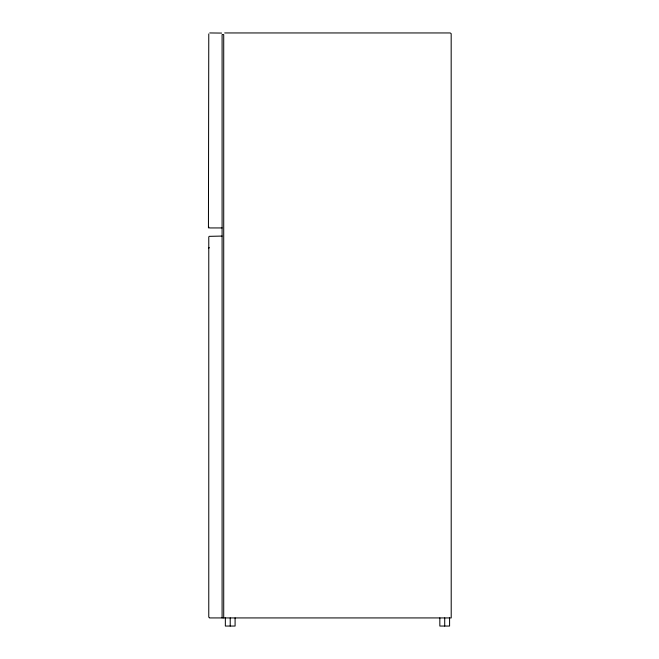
<?xml version="1.0" encoding="UTF-8"?>
<svg xmlns="http://www.w3.org/2000/svg" width="659" height="659" viewBox="0 0 659 659"><rect width="100%" height="100%" fill="white"/><g stroke="black" fill="none" stroke-linecap="round" stroke-linejoin="round"><path stroke-width="0.99" d="M209.051 236.35L222.091 236.07M209.743 32.95L221.605 33.082M224.694 32.95L450.229 32.95L451.176 33.675L451.209 617.928L209.743 617.928M208.442 227.94L208.771 33.922M222.091 227.94L209.743 227.94A0.972 0.972 0 0 1 208.771 226.968M209.257 617.796L208.771 616.948L208.771 237.042M449.586 617.928L449.586 626.05L439.833 626.05L439.833 617.928M444.71 617.928L444.71 626.05M235.09 617.928L235.09 626.05L225.345 626.05L225.345 617.928M230.213 617.928L230.213 626.05M223.714 617.928L223.714 34.573L222.091 34.573L222.091 617.928M208.771 248.418A0.972 0.972 0 0 1 209.257 247.57"/></g></svg>
